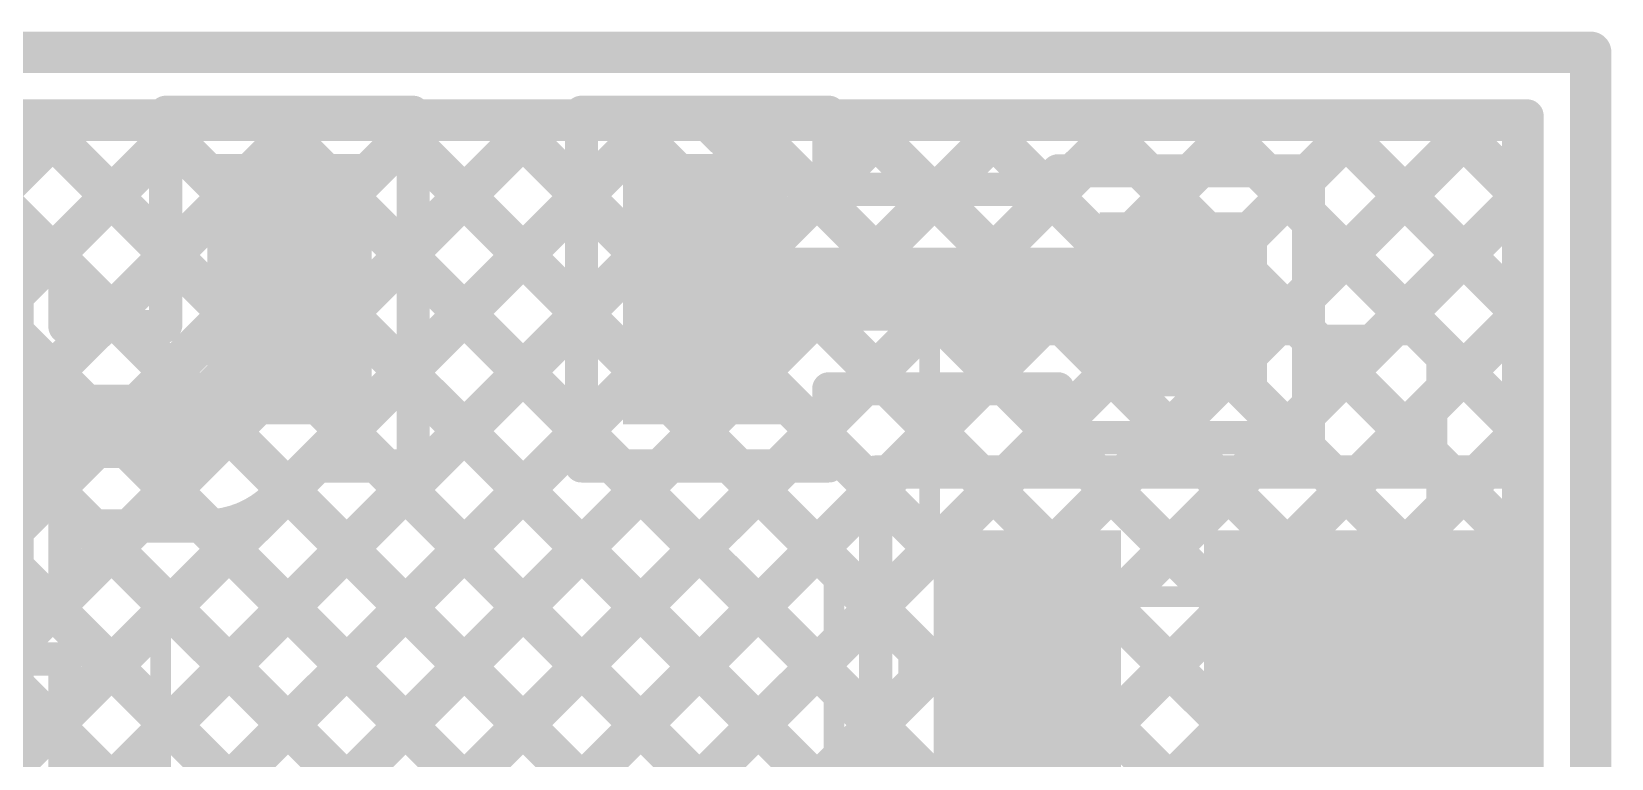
# Model space of a CAD drawing. Header units: inches. Extents: x -1.9 to 9.4, y 0 to 6.7.
# Drawn here: x 0.9163 to 1.2963, y 3.2159 to 3.3908 of the extents above; entities that cross this region are included whole.
import ezdxf

# ---------------------------------------------------------------- set-up
doc = ezdxf.new("R2010")
doc.units = ezdxf.units.IN
doc.header["$MEASUREMENT"] = 0
for name, color, linetype in [('Board Outline', 216, 'Continuous'), ('Bottom Layer', 5, 'Continuous'), ('Top Layer', 1, 'Continuous'), ('Top Overlay', 2, 'Continuous'), ('Top Paste', 8, 'Continuous'), ('Top Solder', 216, 'Continuous')]:
    doc.layers.add(name, color=color, linetype=linetype)

# ---------------------------------------------------------------- blocks, each defined once
blk = doc.blocks.new('SOP_4_2_54_11')
at = {"layer": 'Top Layer'}
for points in [[(-0.15157, 0.06575), (-0.09449, 0.06575), (-0.09449, 0.03425), (-0.15157, 0.03425)], [(0.09449, 0.06575), (0.15157, 0.06575), (0.15157, 0.03425), (0.09449, 0.03425)], [(-0.15157, -0.03425), (-0.09449, -0.03425), (-0.09449, -0.06575), (-0.15157, -0.06575)], [(0.09449, -0.03425), (0.15157, -0.03425), (0.15157, -0.06575), (0.09449, -0.06575)]]:
    blk.add_hatch(color=1, dxfattribs=at).paths.add_polyline_path(points)
at = {"layer": 'Top Paste'}
for points in [[(-0.15157, 0.06575), (-0.09449, 0.06575), (-0.09449, 0.03425), (-0.15157, 0.03425)], [(0.09449, 0.06575), (0.15157, 0.06575), (0.15157, 0.03425), (0.09449, 0.03425)], [(-0.15157, -0.03425), (-0.09449, -0.03425), (-0.09449, -0.06575), (-0.15157, -0.06575)], [(0.09449, -0.03425), (0.15157, -0.03425), (0.15157, -0.06575), (0.09449, -0.06575)]]:
    blk.add_hatch(color=8, dxfattribs=at).paths.add_polyline_path(points)
at = {"layer": 'Top Solder'}
for points in [[(-0.15557, 0.06975), (-0.09049, 0.06975), (-0.09049, 0.03025), (-0.15557, 0.03025)], [(0.09049, 0.06975), (0.15557, 0.06975), (0.15557, 0.03025), (0.09049, 0.03025)], [(-0.15557, -0.03025), (-0.09049, -0.03025), (-0.09049, -0.06975), (-0.15557, -0.06975)], [(0.09049, -0.03025), (0.15557, -0.03025), (0.15557, -0.06975), (0.09049, -0.06975)]]:
    blk.add_hatch(color=216, dxfattribs=at).paths.add_polyline_path(points)
at = {"layer": 'Top Overlay', "const_width": 0.005}
for points in [[(0.066, 0.081), (-0.052, 0.081)], [(-0.158, 0.053), (-0.163, 0.058)], [(-0.163, 0.048), (-0.163, 0.058)], [(-0.163, 0.048), (-0.158, 0.053)], [(0.066, -0.081), (-0.052, -0.081)]]:
    blk.add_lwpolyline(points, dxfattribs=at)
at = {"layer": 'Top Overlay', "const_width": 0.0025}
for points in [[(-0.05325, 0.081, 1), (-0.05075, 0.081, 1)], [(0.06475, 0.081, 1), (0.06725, 0.081, 1)], [(-0.16425, 0.058, 1), (-0.16175, 0.058, 1)], [(-0.16425, 0.058, 1), (-0.16175, 0.058, 1)], [(-0.15925, 0.053, 1), (-0.15675, 0.053, 1)], [(-0.15925, 0.053, 1), (-0.15675, 0.053, 1)], [(-0.16425, 0.048, 1), (-0.16175, 0.048, 1)], [(-0.16425, 0.048, 1), (-0.16175, 0.048, 1)], [(-0.05325, -0.081, 1), (-0.05075, -0.081, 1)], [(0.06475, -0.081, 1), (0.06725, -0.081, 1)]]:
    blk.add_lwpolyline(points, format="xyb", close=True, dxfattribs=at)
blk = doc.blocks.new('R___1206_12')
at = {"layer": 'Top Layer'}
for points in [[(-0.08, 0.035), (-0.02, 0.035), (-0.02, -0.035), (-0.08, -0.035)], [(0.02, 0.035), (0.08, 0.035), (0.08, -0.035), (0.02, -0.035)]]:
    blk.add_hatch(color=1, dxfattribs=at).paths.add_polyline_path(points)
at = {"layer": 'Top Paste'}
for points in [[(-0.08, 0.035), (-0.02, 0.035), (-0.02, -0.035), (-0.08, -0.035)], [(0.02, 0.035), (0.08, 0.035), (0.08, -0.035), (0.02, -0.035)]]:
    blk.add_hatch(color=8, dxfattribs=at).paths.add_polyline_path(points)
at = {"layer": 'Top Solder'}
for points in [[(-0.084, 0.039), (-0.016, 0.039), (-0.016, -0.039), (-0.084, -0.039)], [(0.016, 0.039), (0.084, 0.039), (0.084, -0.039), (0.016, -0.039)]]:
    blk.add_hatch(color=216, dxfattribs=at).paths.add_polyline_path(points)
at = {"layer": 'Top Overlay', "const_width": 0.005}
for points in [[(-0.084, 0.039), (0.084, 0.039)], [(-0.084, 0.039), (-0.084, -0.039)], [(0.084, 0.039), (0.084, -0.039)], [(-0.084, -0.039), (0.084, -0.039)]]:
    blk.add_lwpolyline(points, dxfattribs=at)
at = {"layer": 'Top Overlay', "const_width": 0.0025}
for points in [[(-0.08525, 0.039, 1), (-0.08275, 0.039, 1)], [(-0.08525, 0.039, 1), (-0.08275, 0.039, 1)], [(0.08275, 0.039, 1), (0.08525, 0.039, 1)], [(0.08275, 0.039, 1), (0.08525, 0.039, 1)], [(-0.08525, -0.039, 1), (-0.08275, -0.039, 1)], [(-0.08525, -0.039, 1), (-0.08275, -0.039, 1)], [(0.08275, -0.039, 1), (0.08525, -0.039, 1)], [(0.08275, -0.039, 1), (0.08525, -0.039, 1)]]:
    blk.add_lwpolyline(points, format="xyb", close=True, dxfattribs=at)
blk = doc.blocks.new('SOT_23_19')
at = {"layer": 'Top Layer'}
for points in [[(-0.01614, 0.05748), (0.01614, 0.05748), (0.01614, 0.02126), (-0.01614, 0.02126)], [(-0.05354, -0.02126), (-0.02126, -0.02126), (-0.02126, -0.05748), (-0.05354, -0.05748)], [(0.02126, -0.02126), (0.05354, -0.02126), (0.05354, -0.05748), (0.02126, -0.05748)]]:
    blk.add_hatch(color=1, dxfattribs=at).paths.add_polyline_path(points)
at = {"layer": 'Top Paste'}
for points in [[(-0.01614, 0.05748), (0.01614, 0.05748), (0.01614, 0.02126), (-0.01614, 0.02126)], [(-0.05354, -0.02126), (-0.02126, -0.02126), (-0.02126, -0.05748), (-0.05354, -0.05748)], [(0.02126, -0.02126), (0.05354, -0.02126), (0.05354, -0.05748), (0.02126, -0.05748)]]:
    blk.add_hatch(color=8, dxfattribs=at).paths.add_polyline_path(points)
at = {"layer": 'Top Solder'}
for points in [[(-0.02014, 0.06148), (0.02014, 0.06148), (0.02014, 0.01726), (-0.02014, 0.01726)], [(-0.05754, -0.01726), (-0.01726, -0.01726), (-0.01726, -0.06148), (-0.05754, -0.06148)], [(0.01726, -0.01726), (0.05754, -0.01726), (0.05754, -0.06148), (0.01726, -0.06148)]]:
    blk.add_hatch(color=216, dxfattribs=at).paths.add_polyline_path(points)
at = {"layer": 'Top Overlay', "const_width": 0.005}
for points in [[(-0.061, 0.032), (-0.022, 0.032)], [(-0.061, -0.023), (-0.061, 0.032)], [(0.022, 0.032), (0.061, 0.032)], [(0.061, -0.023), (0.061, 0.032)], [(-0.013, -0.031), (0.013, -0.031)], [(-0.066, -0.051), (-0.066, -0.041)], [(-0.066, -0.041), (-0.061, -0.046)], [(-0.066, -0.051), (-0.061, -0.046)]]:
    blk.add_lwpolyline(points, dxfattribs=at)
at = {"layer": 'Top Overlay', "const_width": 0.0025}
for points in [[(-0.06225, 0.032, 1), (-0.05975, 0.032, 1)], [(-0.06225, 0.032, 1), (-0.05975, 0.032, 1)], [(-0.02325, 0.032, 1), (-0.02075, 0.032, 1)], [(0.02075, 0.032, 1), (0.02325, 0.032, 1)], [(0.05975, 0.032, 1), (0.06225, 0.032, 1)], [(0.05975, 0.032, 1), (0.06225, 0.032, 1)], [(-0.06225, -0.023, 1), (-0.05975, -0.023, 1)], [(0.05975, -0.023, 1), (0.06225, -0.023, 1)], [(-0.01425, -0.031, 1), (-0.01175, -0.031, 1)], [(0.01175, -0.031, 1), (0.01425, -0.031, 1)], [(-0.06725, -0.041, 1), (-0.06475, -0.041, 1)], [(-0.06725, -0.041, 1), (-0.06475, -0.041, 1)], [(-0.06225, -0.046, 1), (-0.05975, -0.046, 1)], [(-0.06225, -0.046, 1), (-0.05975, -0.046, 1)], [(-0.06725, -0.051, 1), (-0.06475, -0.051, 1)], [(-0.06725, -0.051, 1), (-0.06475, -0.051, 1)]]:
    blk.add_lwpolyline(points, format="xyb", close=True, dxfattribs=at)

msp = doc.modelspace()

# ---------------------------------------------------------------- hatches: boundary and pattern name
at = {"layer": 'Top Layer'}
for points in [[(1.13334, 3.09833), (1.17834, 3.09833), (1.17834, 3.27083), (1.13334, 3.27083)], [(1.19834, 3.15833), (1.27434, 3.15833), (1.27434, 3.27083), (1.19834, 3.27083)]]:
    msp.add_hatch(color=1, dxfattribs=at).paths.add_polyline_path(points)

# ---------------------------------------------------------------- linework, layer by layer
at = {"layer": 'Board Outline', "const_width": 0.01}
for points in [[(0, 3.38583), (1.29134, 3.38583)], [(1.29134, 0), (1.29134, 3.38583)]]:
    msp.add_lwpolyline(points, dxfattribs=at)
at = {"layer": 'Board Outline', "const_width": 0.005}
msp.add_lwpolyline([(1.28884, 3.38583, 1), (1.29384, 3.38583, 1)], format="xyb", close=True, dxfattribs=at)
msp.add_lwpolyline([(1.28884, 3.38583, 1), (1.29384, 3.38583, 1)], format="xyb", close=True, dxfattribs=at)
at = {"layer": 'Bottom Layer', "const_width": 0.01}
for points in [[(0.01631, 3.36951), (1.27503, 3.36951)], [(0.1659, 2.49672), (1.03869, 3.36951)], [(0.1659, 2.52501), (1.01041, 3.36951)], [(0.1659, 2.55329), (0.98212, 3.36951)], [(0.1659, 2.58158), (0.95384, 3.36951)], [(0.16792, 2.47046), (1.06697, 3.36951)], [(0.18206, 2.45632), (1.09526, 3.36951)], [(0.1962, 2.44217), (1.12354, 3.36951)], [(0.22389, 2.44157), (1.15183, 3.36951)], [(0.25217, 2.44157), (1.18011, 3.36951)], [(0.27266, 2.71662), (0.92555, 3.36951)], [(0.77582, 3.36951), (1.05334, 3.09199)], [(0.8041, 3.36951), (1.05153, 3.12209)], [(0.83239, 3.36951), (1.05917, 3.14273)], [(0.86067, 3.36951), (1.08169, 3.14849)], [(0.88895, 3.36951), (1.17583, 3.08264)], [(0.91724, 3.36951), (1.27503, 3.01173)], [(0.94552, 3.36951), (1.27503, 3.04001)], [(0.97381, 3.36951), (1.27503, 3.0683)], [(0.98737, 3.14849), (1.2084, 3.36951)], [(1.00209, 3.36951), (1.27503, 3.09658)], [(1.00327, 3.1361), (1.23668, 3.36951)], [(1.00429, 3.10884), (1.26496, 3.36951)], [(1.00429, 3.10884), (1.26496, 3.36951)], [(1.03038, 3.36951), (1.27503, 3.12486)], [(1.05866, 3.36951), (1.27503, 3.15315)], [(1.08694, 3.36951), (1.27503, 3.18143)], [(1.11523, 3.36951), (1.27503, 3.20972)], [(1.14351, 3.36951), (1.27503, 3.238)], [(1.1718, 3.36951), (1.27503, 3.26629)], [(1.20008, 3.36951), (1.27503, 3.29457)], [(1.22837, 3.36951), (1.27503, 3.32285)], [(1.25665, 3.36951), (1.27503, 3.35114)], [(1.27503, 2.09083), (1.27503, 3.36951)], [(1.07222, 3.14849), (1.27503, 3.35129)], [(1.09613, 3.14411), (1.27503, 3.32301)], [(1.10515, 3.12485), (1.27503, 3.29472)], [(1.10334, 3.09475), (1.27503, 3.26644)], [(1.10334, 3.06647), (1.27503, 3.23815)]]:
    msp.add_lwpolyline(points, dxfattribs=at)
at = {"layer": 'Bottom Layer', "const_width": 0.005}
for points in [[(0.91474, 3.36951, 1), (0.91974, 3.36951, 1)], [(0.92305, 3.36951, 1), (0.92805, 3.36951, 1)], [(0.94302, 3.36951, 1), (0.94802, 3.36951, 1)], [(0.95134, 3.36951, 1), (0.95634, 3.36951, 1)], [(0.97131, 3.36951, 1), (0.97631, 3.36951, 1)], [(0.97962, 3.36951, 1), (0.98462, 3.36951, 1)], [(0.99959, 3.36951, 1), (1.00459, 3.36951, 1)], [(1.00791, 3.36951, 1), (1.01291, 3.36951, 1)], [(1.02788, 3.36951, 1), (1.03288, 3.36951, 1)], [(1.03619, 3.36951, 1), (1.04119, 3.36951, 1)], [(1.05616, 3.36951, 1), (1.06116, 3.36951, 1)], [(1.06447, 3.36951, 1), (1.06947, 3.36951, 1)], [(1.08444, 3.36951, 1), (1.08944, 3.36951, 1)], [(1.09276, 3.36951, 1), (1.09776, 3.36951, 1)], [(1.11273, 3.36951, 1), (1.11773, 3.36951, 1)], [(1.12104, 3.36951, 1), (1.12604, 3.36951, 1)], [(1.14101, 3.36951, 1), (1.14601, 3.36951, 1)], [(1.14933, 3.36951, 1), (1.15433, 3.36951, 1)], [(1.1693, 3.36951, 1), (1.1743, 3.36951, 1)], [(1.17761, 3.36951, 1), (1.18261, 3.36951, 1)], [(1.19758, 3.36951, 1), (1.20258, 3.36951, 1)], [(1.2059, 3.36951, 1), (1.2109, 3.36951, 1)], [(1.22587, 3.36951, 1), (1.23087, 3.36951, 1)], [(1.23418, 3.36951, 1), (1.23918, 3.36951, 1)], [(1.25415, 3.36951, 1), (1.25915, 3.36951, 1)], [(1.26246, 3.36951, 1), (1.26747, 3.36951, 1)], [(1.26246, 3.36951, 1), (1.26747, 3.36951, 1)], [(1.27253, 3.36951, 1), (1.27753, 3.36951, 1)], [(1.27253, 3.36951, 1), (1.27753, 3.36951, 1)], [(1.27253, 3.35129, 1), (1.27753, 3.35129, 1)], [(1.27253, 3.35114, 1), (1.27753, 3.35114, 1)], [(1.27253, 3.32301, 1), (1.27753, 3.32301, 1)], [(1.27253, 3.32285, 1), (1.27753, 3.32285, 1)], [(1.27253, 3.29472, 1), (1.27753, 3.29472, 1)], [(1.27253, 3.29457, 1), (1.27753, 3.29457, 1)], [(1.27253, 3.26644, 1), (1.27753, 3.26644, 1)], [(1.27253, 3.26629, 1), (1.27753, 3.26629, 1)], [(1.27253, 3.23815, 1), (1.27753, 3.23815, 1)], [(1.27253, 3.238, 1), (1.27753, 3.238, 1)]]:
    msp.add_lwpolyline(points, format="xyb", close=True, dxfattribs=at)
at = {"layer": 'Top Layer'}
for points, const_width in [([(0.94859, 3.3714), (1.00809, 3.3714)], 0.008), ([(0.94859, 3.36427), (0.95573, 3.3714)], 0.008), ([(1.0002, 3.3714), (1.00809, 3.36352)], 0.008), ([(1.04859, 3.3714), (1.10809, 3.3714)], 0.008), ([(0.01529, 3.37053), (0.94859, 3.37053)], 0.008), ([(0.88793, 3.37053), (0.91864, 3.33983)], 0.008), ([(0.89587, 3.33983), (0.92657, 3.37053)], 0.008), ([(0.91622, 3.37053), (0.94859, 3.33816)], 0.008), ([(0.9445, 3.37053), (0.94859, 3.36645)], 0.008), ([(0.94859, 3.32026), (0.94859, 3.37053)], 0.008), ([(1.00809, 3.37053), (1.04859, 3.37053)], 0.008), ([(1.00809, 3.33891), (1.03971, 3.37053)], 0.008), ([(1.00809, 3.36719), (1.01143, 3.37053)], 0.008), ([(1.00809, 3.28632), (1.00809, 3.37053)], 0.008), ([(1.02936, 3.37053), (1.04859, 3.3513)], 0.008), ([(1.04859, 3.28632), (1.04859, 3.37053)], 0.008), ([(1.10809, 3.37053), (1.27605, 3.37053)], 0.008), ([(1.10809, 3.35406), (1.12456, 3.37053)], 0.008), ([(1.10809, 3.35286), (1.10809, 3.37053)], 0.008), ([(1.11421, 3.37053), (1.13188, 3.35286)], 0.008), ([(1.13517, 3.35286), (1.15285, 3.37053)], 0.008), ([(1.14249, 3.37053), (1.16017, 3.35286)], 0.008), ([(1.16791, 3.35731), (1.18113, 3.37053)], 0.008), ([(1.17078, 3.37053), (1.184, 3.35731)], 0.008), ([(1.19619, 3.35731), (1.20942, 3.37053)], 0.008), ([(1.19906, 3.37053), (1.21229, 3.35731)], 0.008), ([(1.22348, 3.32803), (1.26598, 3.37053)], 0.008), ([(1.22348, 3.35631), (1.2377, 3.37053)], 0.008), ([(1.22348, 3.32803), (1.26598, 3.37053)], 0.008), ([(1.22735, 3.37053), (1.27605, 3.32183)], 0.008), ([(1.25563, 3.37053), (1.27605, 3.35012)], 0.008), ([(1.27605, 3.28483), (1.27605, 3.37053)], 0.008), ([(0.92415, 3.33983), (0.94859, 3.36427)], 0.008), ([(1.00809, 3.36352), (1.04859, 3.32301)], 0.008), ([(1.1632, 3.35731), (1.22348, 3.35731)], 0.008), ([(1.1632, 3.35286), (1.1632, 3.35731)], 0.008), ([(1.22348, 3.29309), (1.22348, 3.35731)], 0.008), ([(1.10809, 3.35286), (1.1632, 3.35286)], 0.008), ([(1.22348, 3.29974), (1.27605, 3.35231)], 0.008), ([(1.00809, 3.31063), (1.04859, 3.35113)], 0.008), ([(1.22348, 3.34611), (1.27605, 3.29355)], 0.008), ([(0.82634, 3.33983), (0.92434, 3.33983)], 0.008), ([(0.91864, 3.33983), (0.92434, 3.33413)], 0.008), ([(0.92434, 3.31983), (0.92434, 3.33983)], 0.008), ([(0.92434, 3.33413), (0.93864, 3.31983)], 0.008), ([(0.93244, 3.31983), (0.94859, 3.33598)], 0.008), ([(0.97834, 3.31606), (0.97834, 3.32886)], 0.02), ([(1.00809, 3.33523), (1.04859, 3.29473)], 0.008), ([(1.07834, 3.32886), (1.18968, 3.32886)], 0.02), ([(1.18968, 3.32886), (1.19334, 3.3252)], 0.02), ([(0.92434, 3.19859), (1.04859, 3.32285)], 0.008), ([(0.9581, 3.29583), (0.97834, 3.31606)], 0.02), ([(1.23685, 3.28483), (1.27605, 3.32403)], 0.008), ([(0.92434, 3.31983), (0.94816, 3.31983)], 0.008), ([(1.22348, 3.31783), (1.25648, 3.28483)], 0.008), ([(1.00809, 3.30695), (1.11934, 3.1957)], 0.008), ([(1.10809, 3.30486), (1.1632, 3.30486)], 0.008), ([(1.10809, 3.29749), (1.11546, 3.30486)], 0.008), ([(1.10809, 3.28632), (1.10809, 3.30486)], 0.008), ([(1.12332, 3.30486), (1.14335, 3.28483)], 0.008), ([(1.12371, 3.28483), (1.14374, 3.30486)], 0.008), ([(1.1516, 3.30486), (1.1632, 3.29326)], 0.008), ([(1.1632, 3.29309), (1.1632, 3.30486)], 0.008), ([(0.87534, 3.29583), (0.9581, 3.29583)], 0.02), ([(1.21682, 3.29309), (1.22348, 3.29974)], 0.008), ([(1.15199, 3.28483), (1.1632, 3.29603)], 0.008), ([(1.26513, 3.28483), (1.27605, 3.29574)], 0.008), ([(0.92434, 3.17031), (1.04859, 3.29456)], 0.008), ([(1.10809, 3.2918), (1.11934, 3.28055)], 0.008), ([(1.1632, 3.29309), (1.22348, 3.29309)], 0.008), ([(1.16337, 3.29309), (1.17163, 3.28483)], 0.008), ([(1.18028, 3.28483), (1.18854, 3.29309)], 0.008), ([(1.18028, 3.28483), (1.18854, 3.29309)], 0.008), ([(1.19166, 3.29309), (1.19992, 3.28483)], 0.008), ([(1.20856, 3.28483), (1.21682, 3.29309)], 0.008), ([(1.21994, 3.29309), (1.2282, 3.28483)], 0.008), ([(0.92434, 3.22688), (0.98378, 3.28632)], 0.008), ([(0.92844, 3.14613), (1.06863, 3.28632)], 0.008), ([(0.94446, 3.13386), (1.09691, 3.28632)], 0.008), ([(0.97507, 3.27886), (0.98253, 3.28632)], 0.008), ([(0.98253, 3.28632), (1.00809, 3.28632)], 0.008), ([(1.00044, 3.28632), (1.11934, 3.16741)], 0.008), ([(1.04859, 3.28632), (1.10809, 3.28632)], 0.008), ([(1.05701, 3.28632), (1.11934, 3.22398)], 0.008), ([(1.08529, 3.28632), (1.11934, 3.25227)], 0.008), ([(1.11934, 3.28483), (1.18434, 3.28483)], 0.008), ([(1.11934, 3.28046), (1.12371, 3.28483)], 0.008), ([(1.11934, 3.08433), (1.11934, 3.28483)], 0.008), ([(1.18434, 3.28483), (1.19234, 3.28483)], 0.008), ([(1.18434, 3.28483), (1.19234, 3.28483)], 0.008), ([(1.19234, 3.28483), (1.27605, 3.28483)], 0.008), ([(0.97734, 3.28113), (1.11934, 3.13913)], 0.008), ([(0.98519, 3.14631), (1.11934, 3.28046)], 0.008), ([(0.92434, 3.27183), (0.9581, 3.27183)], 0.008), ([(0.92434, 3.25516), (0.941, 3.27183)], 0.008), ([(0.92434, 3.25183), (0.92434, 3.27183)], 0.008), ([(0.93007, 3.27183), (1.06105, 3.14085)], 0.008), ([(0.95836, 3.27183), (1.08315, 3.14704)], 0.008), ([(0.921, 3.25183), (0.92434, 3.25516)], 0.008), ([(0.82634, 3.25183), (0.92434, 3.25183)], 0.008), ([(0.909, 3.23983), (0.921, 3.25183)], 0.008), ([(0.92179, 3.25183), (1.04859, 3.12502)], 0.008), ([(1.00051, 3.13334), (1.11934, 3.25217)], 0.008), ([(0.82634, 3.23983), (0.92434, 3.23983)], 0.008), ([(0.92434, 3.20983), (0.92434, 3.23983)], 0.008), ([(1.00809, 3.11264), (1.11934, 3.22389)], 0.008), ([(1.00809, 3.11264), (1.11934, 3.22389)], 0.008), ([(0.92434, 3.22099), (1.04859, 3.09674)], 0.008)]:
    msp.add_lwpolyline(points, dxfattribs=dict(at, const_width=const_width))
for points, const_width in [([(0.94659, 3.3714, 1), (0.95059, 3.3714, 1)], 0.004), ([(0.95373, 3.3714, 1), (0.95773, 3.3714, 1)], 0.004), ([(0.9982, 3.3714, 1), (1.0022, 3.3714, 1)], 0.004), ([(1.00609, 3.3714, 1), (1.01009, 3.3714, 1)], 0.004), ([(1.04659, 3.3714, 1), (1.05059, 3.3714, 1)], 0.004), ([(1.10609, 3.3714, 1), (1.11009, 3.3714, 1)], 0.004), ([(0.91422, 3.37053, 1), (0.91822, 3.37053, 1)], 0.004), ([(0.92457, 3.37053, 1), (0.92857, 3.37053, 1)], 0.004), ([(0.9425, 3.37053, 1), (0.9465, 3.37053, 1)], 0.004), ([(0.94659, 3.37053, 1), (0.95059, 3.37053, 1)], 0.004), ([(0.94659, 3.37053, 1), (0.95059, 3.37053, 1)], 0.004), ([(1.00609, 3.37053, 1), (1.01009, 3.37053, 1)], 0.004), ([(1.00609, 3.37053, 1), (1.01009, 3.37053, 1)], 0.004), ([(1.00609, 3.36719, 1), (1.01009, 3.36719, 1)], 0.004), ([(1.00943, 3.37053, 1), (1.01343, 3.37053, 1)], 0.004), ([(1.02736, 3.37053, 1), (1.03136, 3.37053, 1)], 0.004), ([(1.03771, 3.37053, 1), (1.04171, 3.37053, 1)], 0.004), ([(1.04659, 3.37053, 1), (1.05059, 3.37053, 1)], 0.004), ([(1.04659, 3.37053, 1), (1.05059, 3.37053, 1)], 0.004), ([(1.10609, 3.37053, 1), (1.11009, 3.37053, 1)], 0.004), ([(1.10609, 3.37053, 1), (1.11009, 3.37053, 1)], 0.004), ([(1.11221, 3.37053, 1), (1.11621, 3.37053, 1)], 0.004), ([(1.12256, 3.37053, 1), (1.12656, 3.37053, 1)], 0.004), ([(1.14049, 3.37053, 1), (1.14449, 3.37053, 1)], 0.004), ([(1.15085, 3.37053, 1), (1.15485, 3.37053, 1)], 0.004), ([(1.16878, 3.37053, 1), (1.17278, 3.37053, 1)], 0.004), ([(1.17913, 3.37053, 1), (1.18313, 3.37053, 1)], 0.004), ([(1.19706, 3.37053, 1), (1.20106, 3.37053, 1)], 0.004), ([(1.20742, 3.37053, 1), (1.21142, 3.37053, 1)], 0.004), ([(1.22535, 3.37053, 1), (1.22935, 3.37053, 1)], 0.004), ([(1.2357, 3.37053, 1), (1.2397, 3.37053, 1)], 0.004), ([(1.25363, 3.37053, 1), (1.25763, 3.37053, 1)], 0.004), ([(1.26398, 3.37053, 1), (1.26798, 3.37053, 1)], 0.004), ([(1.26398, 3.37053, 1), (1.26798, 3.37053, 1)], 0.004), ([(1.27405, 3.37053, 1), (1.27805, 3.37053, 1)], 0.004), ([(1.27405, 3.37053, 1), (1.27805, 3.37053, 1)], 0.004), ([(0.94659, 3.36645, 1), (0.95059, 3.36645, 1)], 0.004), ([(0.94659, 3.36427, 1), (0.95059, 3.36427, 1)], 0.004), ([(0.94659, 3.36427, 1), (0.95059, 3.36427, 1)], 0.004), ([(1.00609, 3.36352, 1), (1.01009, 3.36352, 1)], 0.004), ([(1.00609, 3.36352, 1), (1.01009, 3.36352, 1)], 0.004), ([(1.1612, 3.35731, 1), (1.1652, 3.35731, 1)], 0.004), ([(1.1612, 3.35731, 1), (1.1652, 3.35731, 1)], 0.004), ([(1.16591, 3.35731, 1), (1.16991, 3.35731, 1)], 0.004), ([(1.182, 3.35731, 1), (1.186, 3.35731, 1)], 0.004), ([(1.19419, 3.35731, 1), (1.19819, 3.35731, 1)], 0.004), ([(1.21029, 3.35731, 1), (1.21429, 3.35731, 1)], 0.004), ([(1.22148, 3.35731, 1), (1.22548, 3.35731, 1)], 0.004), ([(1.22148, 3.35731, 1), (1.22548, 3.35731, 1)], 0.004), ([(1.22148, 3.35631, 1), (1.22548, 3.35631, 1)], 0.004), ([(1.10609, 3.35406, 1), (1.11009, 3.35406, 1)], 0.004), ([(1.10609, 3.35286, 1), (1.11009, 3.35286, 1)], 0.004), ([(1.10609, 3.35286, 1), (1.11009, 3.35286, 1)], 0.004), ([(1.12988, 3.35286, 1), (1.13388, 3.35286, 1)], 0.004), ([(1.13317, 3.35286, 1), (1.13717, 3.35286, 1)], 0.004), ([(1.15817, 3.35286, 1), (1.16217, 3.35286, 1)], 0.004), ([(1.1612, 3.35286, 1), (1.1652, 3.35286, 1)], 0.004), ([(1.1612, 3.35286, 1), (1.1652, 3.35286, 1)], 0.004), ([(1.27405, 3.35231, 1), (1.27805, 3.35231, 1)], 0.004), ([(1.04659, 3.3513, 1), (1.05059, 3.3513, 1)], 0.004), ([(1.04659, 3.35113, 1), (1.05059, 3.35113, 1)], 0.004), ([(1.27405, 3.35012, 1), (1.27805, 3.35012, 1)], 0.004), ([(1.22148, 3.34611, 1), (1.22548, 3.34611, 1)], 0.004), ([(0.91664, 3.33983, 1), (0.92064, 3.33983, 1)], 0.004), ([(0.91664, 3.33983, 1), (0.92064, 3.33983, 1)], 0.004), ([(0.92215, 3.33983, 1), (0.92615, 3.33983, 1)], 0.004), ([(0.92234, 3.33983, 1), (0.92634, 3.33983, 1)], 0.004), ([(0.92234, 3.33983, 1), (0.92634, 3.33983, 1)], 0.004), ([(0.94659, 3.33816, 1), (0.95059, 3.33816, 1)], 0.004), ([(1.00609, 3.33891, 1), (1.01009, 3.33891, 1)], 0.004), ([(0.92234, 3.33413, 1), (0.92634, 3.33413, 1)], 0.004), ([(0.92234, 3.33413, 1), (0.92634, 3.33413, 1)], 0.004), ([(0.94659, 3.33598, 1), (0.95059, 3.33598, 1)], 0.004), ([(0.97334, 3.32886, 1), (0.98334, 3.32886, 1)], 0.01), ([(1.00609, 3.33523, 1), (1.01009, 3.33523, 1)], 0.004), ([(1.07334, 3.32886, 1), (1.08334, 3.32886, 1)], 0.01), ([(1.18468, 3.32886, 1), (1.19468, 3.32886, 1)], 0.01), ([(1.18468, 3.32886, 1), (1.19468, 3.32886, 1)], 0.01), ([(1.18834, 3.3252, 1), (1.19834, 3.3252, 1)], 0.01), ([(1.22148, 3.32803, 1), (1.22548, 3.32803, 1)], 0.004), ([(1.22148, 3.32803, 1), (1.22548, 3.32803, 1)], 0.004), ([(0.97334, 3.31606, 1), (0.98334, 3.31606, 1)], 0.01), ([(0.97334, 3.31606, 1), (0.98334, 3.31606, 1)], 0.01), ([(1.04659, 3.32301, 1), (1.05059, 3.32301, 1)], 0.004), ([(1.04659, 3.32285, 1), (1.05059, 3.32285, 1)], 0.004), ([(1.27405, 3.32403, 1), (1.27805, 3.32403, 1)], 0.004), ([(1.27405, 3.32183, 1), (1.27805, 3.32183, 1)], 0.004), ([(0.92234, 3.31983, 1), (0.92634, 3.31983, 1)], 0.004), ([(0.92234, 3.31983, 1), (0.92634, 3.31983, 1)], 0.004), ([(0.93044, 3.31983, 1), (0.93444, 3.31983, 1)], 0.004), ([(0.93664, 3.31983, 1), (0.94064, 3.31983, 1)], 0.004), ([(0.94616, 3.31983, 1), (0.95016, 3.31983, 1)], 0.004), ([(0.94659, 3.32026, 1), (0.95059, 3.32026, 1)], 0.004), ([(1.22148, 3.31783, 1), (1.22548, 3.31783, 1)], 0.004), ([(1.00609, 3.31063, 1), (1.01009, 3.31063, 1)], 0.004), ([(1.00609, 3.30695, 1), (1.01009, 3.30695, 1)], 0.004), ([(1.10609, 3.30486, 1), (1.11009, 3.30486, 1)], 0.004), ([(1.10609, 3.30486, 1), (1.11009, 3.30486, 1)], 0.004), ([(1.11346, 3.30486, 1), (1.11746, 3.30486, 1)], 0.004), ([(1.12132, 3.30486, 1), (1.12532, 3.30486, 1)], 0.004), ([(1.14174, 3.30486, 1), (1.14574, 3.30486, 1)], 0.004), ([(1.1496, 3.30486, 1), (1.1536, 3.30486, 1)], 0.004), ([(1.1612, 3.30486, 1), (1.1652, 3.30486, 1)], 0.004), ([(1.1612, 3.30486, 1), (1.1652, 3.30486, 1)], 0.004), ([(0.9531, 3.29583, 1), (0.9631, 3.29583, 1)], 0.01), ([(0.9531, 3.29583, 1), (0.9631, 3.29583, 1)], 0.01), ([(1.22148, 3.29974, 1), (1.22548, 3.29974, 1)], 0.004), ([(1.22148, 3.29974, 1), (1.22548, 3.29974, 1)], 0.004), ([(1.04659, 3.29473, 1), (1.05059, 3.29473, 1)], 0.004), ([(1.10609, 3.29749, 1), (1.11009, 3.29749, 1)], 0.004), ([(1.1612, 3.29603, 1), (1.1652, 3.29603, 1)], 0.004), ([(1.27405, 3.29574, 1), (1.27805, 3.29574, 1)], 0.004), ([(1.04659, 3.29456, 1), (1.05059, 3.29456, 1)], 0.004), ([(1.10609, 3.2918, 1), (1.11009, 3.2918, 1)], 0.004), ([(1.1612, 3.29326, 1), (1.1652, 3.29326, 1)], 0.004), ([(1.1612, 3.29309, 1), (1.1652, 3.29309, 1)], 0.004), ([(1.1612, 3.29309, 1), (1.1652, 3.29309, 1)], 0.004), ([(1.16137, 3.29309, 1), (1.16537, 3.29309, 1)], 0.004), ([(1.18654, 3.29309, 1), (1.19054, 3.29309, 1)], 0.004), ([(1.18654, 3.29309, 1), (1.19054, 3.29309, 1)], 0.004), ([(1.18966, 3.29309, 1), (1.19366, 3.29309, 1)], 0.004), ([(1.21482, 3.29309, 1), (1.21882, 3.29309, 1)], 0.004), ([(1.21482, 3.29309, 1), (1.21882, 3.29309, 1)], 0.004), ([(1.21794, 3.29309, 1), (1.22194, 3.29309, 1)], 0.004), ([(1.22148, 3.29309, 1), (1.22548, 3.29309, 1)], 0.004), ([(1.22148, 3.29309, 1), (1.22548, 3.29309, 1)], 0.004), ([(1.27405, 3.29355, 1), (1.27805, 3.29355, 1)], 0.004), ([(0.98053, 3.28632, 1), (0.98453, 3.28632, 1)], 0.004), ([(0.98053, 3.28632, 1), (0.98453, 3.28632, 1)], 0.004), ([(0.98178, 3.28632, 1), (0.98578, 3.28632, 1)], 0.004), ([(0.99844, 3.28632, 1), (1.00244, 3.28632, 1)], 0.004), ([(1.00609, 3.28632, 1), (1.01009, 3.28632, 1)], 0.004), ([(1.00609, 3.28632, 1), (1.01009, 3.28632, 1)], 0.004), ([(1.04659, 3.28632, 1), (1.05059, 3.28632, 1)], 0.004), ([(1.04659, 3.28632, 1), (1.05059, 3.28632, 1)], 0.004), ([(1.05501, 3.28632, 1), (1.05901, 3.28632, 1)], 0.004), ([(1.06663, 3.28632, 1), (1.07063, 3.28632, 1)], 0.004), ([(1.08329, 3.28632, 1), (1.08729, 3.28632, 1)], 0.004), ([(1.09491, 3.28632, 1), (1.09891, 3.28632, 1)], 0.004), ([(1.10609, 3.28632, 1), (1.11009, 3.28632, 1)], 0.004), ([(1.10609, 3.28632, 1), (1.11009, 3.28632, 1)], 0.004), ([(1.11734, 3.28483, 1), (1.12134, 3.28483, 1)], 0.004), ([(1.11734, 3.28483, 1), (1.12134, 3.28483, 1)], 0.004), ([(1.12171, 3.28483, 1), (1.12571, 3.28483, 1)], 0.004), ([(1.12171, 3.28483, 1), (1.12571, 3.28483, 1)], 0.004), ([(1.14135, 3.28483, 1), (1.14535, 3.28483, 1)], 0.004), ([(1.14999, 3.28483, 1), (1.15399, 3.28483, 1)], 0.004), ([(1.16963, 3.28483, 1), (1.17363, 3.28483, 1)], 0.004), ([(1.17828, 3.28483, 1), (1.18228, 3.28483, 1)], 0.004), ([(1.17828, 3.28483, 1), (1.18228, 3.28483, 1)], 0.004), ([(1.18234, 3.28483, 1), (1.18634, 3.28483, 1)], 0.004), ([(1.18234, 3.28483, 1), (1.18634, 3.28483, 1)], 0.004), ([(1.18234, 3.28483, 1), (1.18634, 3.28483, 1)], 0.004), ([(1.19034, 3.28483, 1), (1.19434, 3.28483, 1)], 0.004), ([(1.19034, 3.28483, 1), (1.19434, 3.28483, 1)], 0.004), ([(1.19034, 3.28483, 1), (1.19434, 3.28483, 1)], 0.004), ([(1.19792, 3.28483, 1), (1.20192, 3.28483, 1)], 0.004), ([(1.20656, 3.28483, 1), (1.21056, 3.28483, 1)], 0.004), ([(1.2262, 3.28483, 1), (1.2302, 3.28483, 1)], 0.004), ([(1.23485, 3.28483, 1), (1.23885, 3.28483, 1)], 0.004), ([(1.25448, 3.28483, 1), (1.25848, 3.28483, 1)], 0.004), ([(1.26313, 3.28483, 1), (1.26713, 3.28483, 1)], 0.004), ([(1.27405, 3.28483, 1), (1.27805, 3.28483, 1)], 0.004), ([(1.27405, 3.28483, 1), (1.27805, 3.28483, 1)], 0.004), ([(0.97534, 3.28113, 1), (0.97934, 3.28113, 1)], 0.004), ([(1.11734, 3.28055, 1), (1.12134, 3.28055, 1)], 0.004), ([(1.11734, 3.28046, 1), (1.12134, 3.28046, 1)], 0.004), ([(1.11734, 3.28046, 1), (1.12134, 3.28046, 1)], 0.004), ([(0.97307, 3.27886, 1), (0.97707, 3.27886, 1)], 0.004), ([(0.97307, 3.27886, 1), (0.97707, 3.27886, 1)], 0.004), ([(0.97307, 3.27886, 1), (0.97707, 3.27886, 1)], 0.004), ([(0.92234, 3.27183, 1), (0.92634, 3.27183, 1)], 0.004), ([(0.92234, 3.27183, 1), (0.92634, 3.27183, 1)], 0.004), ([(0.92807, 3.27183, 1), (0.93207, 3.27183, 1)], 0.004), ([(0.939, 3.27183, 1), (0.943, 3.27183, 1)], 0.004), ([(0.9561, 3.27183, 1), (0.9601, 3.27183, 1)], 0.004), ([(0.9561, 3.27183, 1), (0.9601, 3.27183, 1)], 0.004), ([(0.9561, 3.27183, 1), (0.9601, 3.27183, 1)], 0.004), ([(0.95636, 3.27183, 1), (0.96036, 3.27183, 1)], 0.004), ([(0.92234, 3.25516, 1), (0.92634, 3.25516, 1)], 0.004), ([(0.92234, 3.25516, 1), (0.92634, 3.25516, 1)], 0.004), ([(0.919, 3.25183, 1), (0.923, 3.25183, 1)], 0.004), ([(0.919, 3.25183, 1), (0.923, 3.25183, 1)], 0.004), ([(0.91979, 3.25183, 1), (0.92379, 3.25183, 1)], 0.004), ([(0.92234, 3.25183, 1), (0.92634, 3.25183, 1)], 0.004), ([(0.92234, 3.25183, 1), (0.92634, 3.25183, 1)], 0.004), ([(1.11734, 3.25227, 1), (1.12134, 3.25227, 1)], 0.004), ([(1.11734, 3.25217, 1), (1.12134, 3.25217, 1)], 0.004), ([(0.92234, 3.23983, 1), (0.92634, 3.23983, 1)], 0.004), ([(0.92234, 3.23983, 1), (0.92634, 3.23983, 1)], 0.004), ([(0.92234, 3.22688, 1), (0.92634, 3.22688, 1)], 0.004), ([(1.11734, 3.22398, 1), (1.12134, 3.22398, 1)], 0.004), ([(1.11734, 3.22389, 1), (1.12134, 3.22389, 1)], 0.004), ([(1.11734, 3.22389, 1), (1.12134, 3.22389, 1)], 0.004), ([(0.92234, 3.22099, 1), (0.92634, 3.22099, 1)], 0.004)]:
    msp.add_lwpolyline(points, format="xyb", close=True, dxfattribs=dict(at, const_width=const_width))
at = {"layer": 'Top Layer', "const_width": 0.008}
msp.add_lwpolyline([(0.97507, 3.27886, -0.198912), (0.9581, 3.27183)], format="xyb", dxfattribs=at)
msp.add_lwpolyline([(0.97507, 3.27886, -0.198912), (0.9581, 3.27183)], format="xyb", dxfattribs=at)

# ---------------------------------------------------------------- block references
for name, p, rotation in [('SOP_4_2_54_11', (1.02834, 3.20583), 270), ('R___1206_12', (0.87534, 3.24583), 90)]:
    msp.add_blockref(name, p, dxfattribs=dict(rotation=rotation))
msp.add_blockref('SOT_23_19', (1.19334, 3.28583))

doc.saveas('drawing.dxf')
